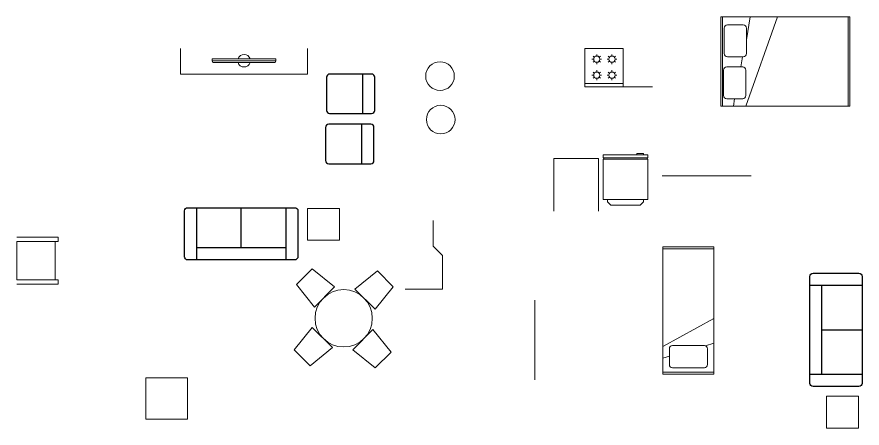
# Model space of a CAD drawing. Header units: millimetres. Extents: x -57 to 56, y 2 to 85.
# Drawn here: x -27.04 to -13.76, y 35.86 to 42.31 of the extents above; entities that cross this region are included whole.
import ezdxf

# ---------------------------------------------------------------- set-up
doc = ezdxf.new("R2010")
doc.units = ezdxf.units.MM
doc.header["$LTSCALE"] = 0.5
for name, color, linetype, lineweight in [('ARQ Esquadrias 1', 1, 'Continuous', 13), ('ARQ Mobiliario', 34, 'Continuous', 13), ('ARQ VISTA 1', 1, 'Continuous', 15), ('mobilia', 2, 'Continuous', 18)]:
    doc.layers.add(name, color=color, linetype=linetype, lineweight=lineweight)
doc.layers.add('PENA1', color=1, linetype='Continuous')

# ---------------------------------------------------------------- blocks, each defined once
blk = doc.blocks.new('mesaredonda4')
at = {"layer": 'mobilia'}
for points in [[(-0.495, 0.142), (-0.778, 0.494), (-0.529, 0.744), (-0.177, 0.46)], [(0.142, 0.495), (0.494, 0.778), (0.744, 0.529), (0.46, 0.177)], [(-0.142, -0.495), (-0.494, -0.778), (-0.744, -0.529), (-0.46, -0.177)], [(0.495, -0.142), (0.778, -0.494), (0.529, -0.744), (0.177, -0.46)]]:
    blk.add_lwpolyline(points, close=True, dxfattribs=at)
blk.add_circle((0, 0), 0.45, dxfattribs=at)
blk = doc.blocks.new('TV')
at = {"layer": 'ARQ Mobiliario'}
for p, q in [((-0.5, 0), (0.5, 0)), ((0.5, 0), (0.5, -0.03, -0.01)), ((0.5, 0), (0.5, -0.03)), ((-0.5, -0.03, -0.01), (-0.5, 0)), ((-0.5, 0), (-0.5, -0.03)), ((-0.49, -0.06, -0.01), (-0.5, -0.03, -0.01)), ((-0.5, -0.03, -0.01), (-0.49, -0.06, -0.01)), ((0.5, -0.03, -0.01), (0.49, -0.06, -0.01)), ((0.5, -0.03, -0.01), (0.49, -0.06, -0.01))]:
    blk.add_line(p, q, dxfattribs=at)
at = {"layer": 'ARQ Mobiliario', "extrusion": (-0.000487331, 1, 0)}
for p, q in [((-0.5, -0.03), (-0.5, -0.03, -0.01)), ((0.5, -0.03), (0.5, -0.03, -0.01))]:
    blk.add_line(p, q, dxfattribs=at)
at = {"layer": 'ARQ Mobiliario'}
for start, end in [(17.741, 162.3149), (197.741, 342.3149)]:
    blk.add_arc((0, -0.03, -0.01), 0.0986, start, end, dxfattribs=at)
blk.add_3dface([(0.49, -0.06, -0.01), (-0.49, -0.06, -0.01), (-0.5, -0.03, -0.01), (0.5, -0.03, -0.01)], dxfattribs=at)
blk = doc.blocks.new('cama solteiro')
at = {"layer": 'ARQ Mobiliario'}
for p, q in [((0, -2), (0, 0)), ((0, 0), (0.8, 0)), ((0.8, 0), (0.8, -2)), ((0, -0.03), (0.8, -0.03)), ((0, -1.564), (0.8, -1.125)), ((0.65, -1.55), (0.15, -1.55)), ((0.667, -1.553), (0.8, -1.514)), ((0, -1.747), (0.1, -1.718)), ((0.1, -1.85), (0.1, -1.6)), ((0.7, -1.6), (0.7, -1.85)), ((0.8, -1.97), (0, -1.97)), ((0.65, -1.9), (0.15, -1.9)), ((0.8, -2), (0, -2))]:
    blk.add_line(p, q, dxfattribs=at)
for centre, start, end in [((0.15, -1.6), 90, 180), ((0.65, -1.6), 0, 90), ((0.15, -1.85), 180, 270), ((0.65, -1.85), 270, 0)]:
    blk.add_arc(centre, 0.05, start, end, dxfattribs=at)
blk = doc.blocks.new('sofaVan2')
at = {"layer": 'PENA1'}
for p, q in [((0.14, 0), (0.14, -0.82)), ((1.54, -0.82), (1.54, 0)), ((1.54, -0.19), (0.14, -0.19)), ((0.84, -0.19), (0.84, -0.82))]:
    blk.add_line(p, q, dxfattribs=at)
blk.add_lwpolyline([(1.68, 0), (0, 0, 0.414214), (-0.05, -0.05), (-0.05, -0.77, 0.414214), (0, -0.82), (1.68, -0.82, 0.414214), (1.73, -0.77), (1.73, -0.05, 0.414214)], format="xyb", close=True, dxfattribs=at)
blk = doc.blocks.new('sofaVan1')
at = {"layer": 'PENA1'}
blk.add_line((-0.19, 0.05), (-0.19, -0.57), dxfattribs=at)
blk.add_lwpolyline([(-0.76, -0.52), (-0.76, 0, -0.414214), (-0.71, 0.05), (-0.05, 0.05, -0.414214), (0, 0), (0, -0.52, -0.414214), (-0.05, -0.57), (-0.71, -0.57, -0.414214)], format="xyb", close=True, dxfattribs=at)
blk = doc.blocks.new('geladeira 70x70')
at = {"layer": 'ARQ Mobiliario'}
for p, q in [((-0.79, 0.2825), (-0.79, 0.35)), ((-0.79, 0.35), (-0.7425, 0.35)), ((-0.79, 0.2825), (-0.79, 0.1775)), ((-0.7425, 0.34), (-0.7425, -0.34)), ((-0.7425, 0.34), (-0.7225, 0.34)), ((-0.7225, 0.35), (-0.09, 0.35)), ((-0.7225, -0.34), (-0.7225, 0.34)), ((-0.09, 0.35), (-0.09, 0.2825)), ((-0.05, 0.2825), (-0.09, 0.2825)), ((-0.05, 0.2825), (0, 0.2325)), ((-0.79, -0.35), (-0.79, 0.1775)), ((0, -0.2325), (0, 0.2325)), ((0, -0.2325), (-0.05, -0.2825)), ((-0.7425, -0.35), (-0.79, -0.35)), ((-0.7225, -0.34), (-0.7425, -0.34)), ((-0.09, -0.35), (-0.7225, -0.35)), ((-0.09, -0.2825), (-0.05, -0.2825))]:
    blk.add_line(p, q, dxfattribs=at)
for points in [[(-0.79, 0.2825), (-0.8125, 0.2825), (-0.8125, 0.1775), (-0.79, 0.1775)], [(-0.7425, 0.35), (-0.7425, 0.34)], [(-0.7225, 0.35), (-0.7225, 0.34)], [(-0.09, 0.2825), (-0.09, -0.2825)], [(-0.7425, -0.34), (-0.7425, -0.35)], [(-0.7225, -0.34), (-0.7225, -0.35)], [(-0.09, -0.2825), (-0.09, -0.35)]]:
    blk.add_lwpolyline(points, dxfattribs=at)
blk = doc.blocks.new('fogao4')
at = {"layer": 'ARQ VISTA 1'}
for p, q in [((0.138, -0.135), (0.117, -0.117)), ((0.175, -0.117), (0.175, -0.09)), ((0.234, -0.117), (0.213, -0.135)), ((0.376, -0.135), (0.354, -0.117)), ((0.413, -0.117), (0.413, -0.09)), ((0.472, -0.117), (0.451, -0.135)), ((0.127, -0.166), (0.099, -0.166)), ((0.138, -0.197), (0.117, -0.215)), ((0.175, -0.243), (0.175, -0.215)), ((0.234, -0.215), (0.213, -0.197)), ((0.252, -0.166), (0.224, -0.166)), ((0.364, -0.166), (0.337, -0.166)), ((0.376, -0.197), (0.354, -0.215)), ((0.413, -0.243), (0.413, -0.215)), ((0.472, -0.215), (0.451, -0.197)), ((0.49, -0.166), (0.462, -0.166)), ((0.138, -0.385), (0.117, -0.368)), ((0.175, -0.368), (0.175, -0.34)), ((0.234, -0.368), (0.213, -0.385)), ((0.376, -0.385), (0.354, -0.368)), ((0.413, -0.368), (0.413, -0.34)), ((0.472, -0.368), (0.451, -0.385)), ((0.127, -0.417), (0.099, -0.417)), ((0.138, -0.448), (0.117, -0.465)), ((0.175, -0.493), (0.175, -0.465)), ((0.234, -0.465), (0.213, -0.448)), ((0.252, -0.417), (0.224, -0.417)), ((0.364, -0.417), (0.337, -0.417)), ((0.376, -0.448), (0.354, -0.465)), ((0.413, -0.493), (0.413, -0.465)), ((0.472, -0.465), (0.451, -0.448)), ((0.49, -0.417), (0.462, -0.417)), ((0.6, -0.55), (0, -0.55))]:
    blk.add_line(p, q, dxfattribs=at)
blk.add_lwpolyline([(0, -0.6), (0.6, -0.6), (0.6, 0), (0, 0)], close=True, dxfattribs=at)
for centre in [(0.175, -0.166), (0.413, -0.166), (0.175, -0.417), (0.413, -0.417)]:
    blk.add_circle(centre, 0.0487, dxfattribs=at)
blk = doc.blocks.new('cama casal')
at = {"layer": 'ARQ Mobiliario'}
for p, q in [((0, 0), (0, -1.4)), ((2.03, 0), (0, 0)), ((0.03, 0), (0.03, -1.4)), ((1.635, 0), (1.14, -1.4)), ((1.831, 0), (1.812, -0.114)), ((2, -1.4), (2, 0)), ((2.03, -1.4), (2.03, 0)), ((1.935, -0.114), (1.685, -0.114)), ((1.635, -0.564), (1.635, -0.164)), ((1.985, -0.564), (1.985, -0.164)), ((1.685, -0.614), (1.935, -0.614)), ((1.713, -0.614), (1.686, -0.774)), ((1.926, -0.774), (1.676, -0.774)), ((1.626, -1.224), (1.626, -0.824)), ((1.976, -1.224), (1.976, -0.824)), ((1.626, -1.038), (1.566, -1.4)), ((1.676, -1.274), (1.926, -1.274)), ((0, -1.4), (2.03, -1.4))]:
    blk.add_line(p, q, dxfattribs=at)
for centre, start, end in [((1.685, -0.164), 90, 180), ((1.935, -0.164), 0, 90), ((1.685, -0.564), 180, 270), ((1.935, -0.564), 270, 0), ((1.676, -0.824), 90, 180), ((1.926, -0.824), 0, 90), ((1.676, -1.224), 180, 270), ((1.926, -1.224), 270, 0)]:
    blk.add_arc(centre, 0.05, start, end, dxfattribs=at)

msp = doc.modelspace()

# ---------------------------------------------------------------- linework, layer by layer
at = {"layer": 'ARQ Esquadrias 1'}
msp.add_lwpolyline([(-25.013, 35.998), (-24.363, 35.998), (-24.363, 36.648), (-25.013, 36.648)], close=True, dxfattribs=at)
at = {"layer": 'ARQ Mobiliario'}
for p, q in [((-24.472, 41.416), (-24.472, 41.816)), ((-22.472, 41.416), (-22.472, 41.816)), ((-24.472, 41.416), (-22.472, 41.416)), ((-17.515, 41.216), (-17.052, 41.216)), ((-18.602, 39.266), (-18.602, 40.091)), ((-18.602, 40.091), (-17.901, 40.091)), ((-17.901, 40.091), (-17.901, 39.266)), ((-16.902, 39.816), (-15.502, 39.816)), ((-20.502, 39.116), (-20.502, 38.716)), ((-27.042, 38.857), (-26.392, 38.857)), ((-27.042, 38.187), (-27.042, 38.787)), ((-27.042, 38.787), (-26.392, 38.787)), ((-26.442, 38.787), (-26.442, 38.187)), ((-26.392, 38.857), (-26.392, 38.787)), ((-20.352, 38.566), (-20.502, 38.716)), ((-20.352, 38.041), (-20.352, 38.566)), ((-26.392, 38.187), (-27.042, 38.187)), ((-26.392, 38.187), (-26.392, 38.117)), ((-26.392, 38.117), (-27.042, 38.117)), ((-20.352, 38.041), (-20.942, 38.041)), ((-18.902, 36.616), (-18.902, 37.866))]:
    msp.add_line(p, q, dxfattribs=at)
for points in [[(-22.472, 39.307), (-21.972, 39.307), (-21.972, 38.807), (-22.472, 38.807)], [(-13.816, 36.358), (-13.816, 35.858), (-14.316, 35.858), (-14.316, 36.358)]]:
    msp.add_lwpolyline(points, close=True, dxfattribs=at)
for centre in [(-20.392, 41.384), (-20.381, 40.702)]:
    msp.add_circle(centre, 0.225, dxfattribs=at)

# ---------------------------------------------------------------- block references
for name, p, rotation in [('cama casal', (-13.95, 40.914), 180), ('geladeira 70x70', (-17.477, 39.359), 270)]:
    msp.add_blockref(name, p, dxfattribs=dict(at, rotation=rotation))
at = {"layer": 'ARQ Mobiliario', "xscale": -1}
for name, p in [('TV', (-23.472, 41.656, 0.01)), ('fogao4', (-17.515, 41.816))]:
    msp.add_blockref(name, p, dxfattribs=at)
for name, p, rotation in [('sofaVan1', (-21.417, 40.846), 180), ('sofaVan1', (-21.43, 40.059), 180), ('sofaVan2', (-24.355, 38.498), 180), ('mesaredonda4', (-21.906, 37.581), 270), ('sofaVan2', (-14.579, 38.24), 90)]:
    msp.add_blockref(name, p, dxfattribs=dict(at, rotation=rotation))
at = {"layer": 'ARQ Mobiliario'}
msp.add_blockref('cama solteiro', (-16.888, 38.704), dxfattribs=at)

doc.saveas('drawing.dxf')
